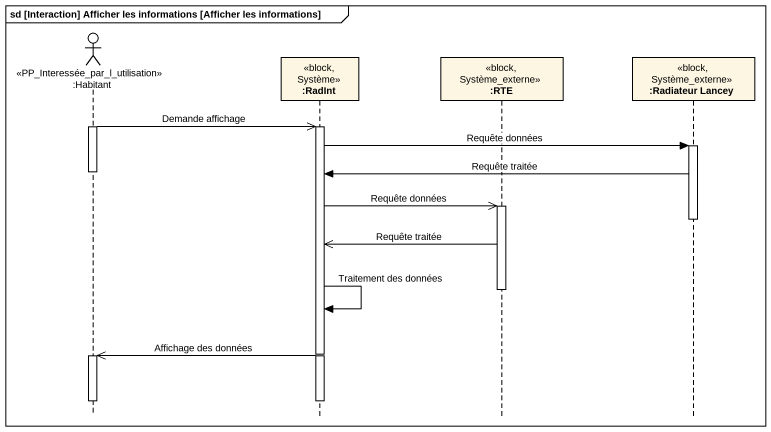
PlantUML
@startuml
mainframe sd [Interaction] Afficher les informations [Afficher les informations]
hide footbox
actor ":Habitant" as Habitant <<PP_Interessée_par_l_utilisation>>
participant ":RadInt" as RadInt <<block, Système>>
participant ":RTE" as RTE <<block, Système_externe>>
participant ":Radiateur Lancey" as Radiateur_Lancey <<block, Système_externe>>

activate Habitant
Habitant ->> RadInt : Demande affichage
activate RadInt
RadInt -> Radiateur_Lancey : Requête données
activate Radiateur_Lancey
deactivate Habitant
Radiateur_Lancey -> RadInt : Requête traitée
RadInt ->> RTE : Requête données
activate RTE
deactivate Radiateur_Lancey
RTE ->> RadInt : Requête traitée
deactivate RTE
RadInt -> RadInt : Traitement des données
RadInt ->> Habitant : Affichage des données
activate Habitant
deactivate RadInt
deactivate Habitant
@enduml
